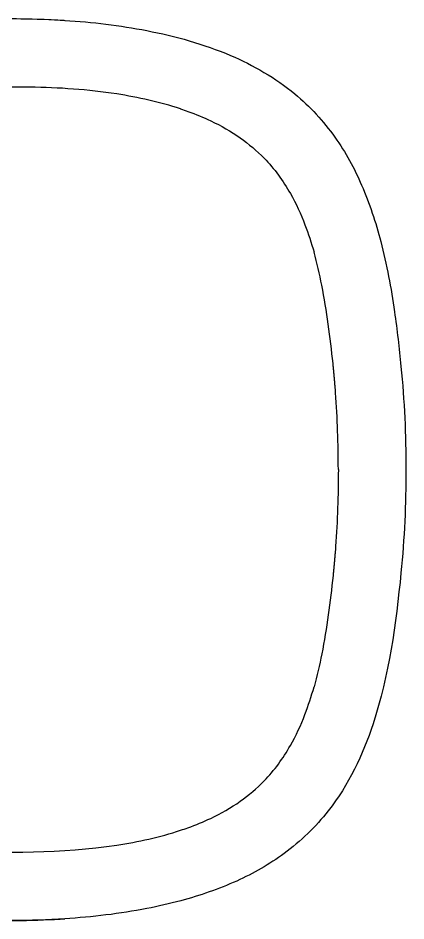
# Model space of a CAD drawing. Header units: centimetres. Extents: x 0 to 1084401, y -139216 to 99734.
# Drawn here: x 904006.85 to 904021.7, y 11874.78 to 11909.34 of the extents above; entities that cross this region are included whole.
import ezdxf

# ---------------------------------------------------------------- set-up
doc = ezdxf.new("R2010")
doc.units = ezdxf.units.CM
doc.header["$LTSCALE"] = 4
doc.layers.add('08', color=8, linetype='Continuous')

# ---------------------------------------------------------------- blocks, each defined once
blk = doc.blocks.new('L.51_P')
at = {"layer": '08'}
for p, q in [((-268.6882321625912, -259.9838384809518), (-268.6882251923053, -259.983949606438)), ((268.6882321539078, -259.9838384809618), (268.6882251836178, -259.983949606516)), ((-215.7510056834362, -329.194067483294), (-215.7507029531762, -329.1949908452884)), ((215.7510056747524, -329.1940674832958), (215.7507029444932, -329.194990845288))]:
    blk.add_line(p, q, dxfattribs=at)
for points, degree, knots in [([(-268.6882534435249, -259.9836932742505), (-269.9800194100681, -239.3873420364894), (-269.967358912897, -218.6904630650297), (-269.182408360477, -173.2121616100596), (-268.3192160763269, -148.4071560380121), (-266.6512123465886, -104.3676532711631), (-265.8223442702051, -85.07052640692746), (-264.2055399886822, -59.81517801719042), (-263.7829688185948, -53.84680572443813), (-263.1894076853205, -46.34556190035255), (-263.0605477053541, -44.76778349658662), (-262.8080333039766, -41.80142699638122), (-262.681227240666, -40.36955536823007), (-262.507004921953, -38.45552769998676), (-262.4497647256076, -37.83639162099917), (-262.3743303280107, -37.0240950577022), (-262.3491779994106, -36.75424557942506), (-262.3142735040501, -36.37899022718943), (-262.3039731453473, -36.26776625708112), (-262.2959448568545, -36.18074329851879), (-262.2947316763311, -36.16748087047699), (-262.2947316765062, -36.16748087238875)], 3, [0, 0, 0, 0, 6.207573648273613, 6.207573648273613, 13.65713137755269, 13.65713137755269, 19.45892717977955, 19.45892717977955, 21.24929016002818, 21.24929016002818, 21.72619005619808, 21.72619005619808, 22.1641806251702, 22.1641806251702, 22.39305280847328, 22.39305280847328, 22.5500166623293, 22.5500166623293, 22.70655463277521, 22.70655463277521, 22.80028685006527, 22.80028685006527, 22.80028685006527, 22.80028685006527]), ([(-262.308146251683, -36.31615622722211), (-262.3242317941135, -36.49589700095316), (-262.3402543817147, -36.67564480789815), (-262.3562138685788, -36.8553992778584), (-262.6098853698472, -39.71254541555936), (-262.8474206426222, -42.57153676504549), (-263.0717617928981, -45.42614094340706), (-263.1947814488467, -46.99149096260817), (-263.3053808757495, -48.44099125444427), (-263.4219351565416, -50.00353300825054), (-263.6493853220127, -53.05275932619611), (-263.8654792445018, -56.09894323614208), (-264.0713712664165, -59.14274777990681), (-264.7908201853361, -69.77872030593608), (-265.38591348708, -80.38598307911752), (-265.9068553507859, -90.99245679083333), (-266.4277972144901, -101.5989305025141), (-266.8757961627525, -112.2053570629032), (-267.2883282219373, -122.8305421431824), (-267.3891038661704, -125.4261219235298), (-267.4876548449301, -128.0227481080287), (-267.5842895756909, -130.6205616625098), (-267.6809243064431, -133.2183752167559), (-267.7756438373503, -135.8173142864671), (-267.8686789081262, -138.4190219298621), (-268.3517341380129, -151.927567398764), (-268.8022473336459, -165.5833124328183), (-269.1652478809447, -179.2831759091166), (-269.2751623080744, -183.4314138579714), (-269.37601841571, -187.5805918047706), (-269.4638728213044, -191.7321262718954), (-269.5470846076769, -195.6642751135978), (-269.6186477419647, -199.599402766861), (-269.6740866505043, -203.5366780597856), (-269.9261242922921, -221.4364096028851), (-269.8699626631833, -239.3466048600344), (-268.8555001226846, -257.1857094885722), (-268.8024592131474, -258.1184224247891), (-268.7467325491543, -259.051180006094), (-268.6882321625912, -259.9838384809518)], 3, [171.986580941438, 171.986580941438, 171.986580941438, 171.986580941438, 172.7474918044315, 172.7474918044315, 172.7474918044315, 184.841953398744, 184.841953398744, 184.841953398744, 191.474069274, 191.474069274, 191.474069274, 204.4163296783891, 204.4163296783891, 204.4163296783891, 249.6404970342696, 249.6404970342696, 249.6404970342696, 294.86466439, 294.86466439, 294.86466439, 305.912277536, 305.912277536, 305.912277536, 316.959890681, 316.959890681, 316.959890681, 374.3211337364742, 374.3211337364742, 374.3211337364742, 391.689780194, 391.689780194, 391.689780194, 408.14058979, 408.14058979, 408.14058979, 482.929638949, 482.929638949, 482.929638949, 486.8399648925105, 486.8399648925105, 486.8399648925105, 486.8399648925105]), ([(262.2947316678228, -36.16748087238193), (262.2947316676264, -36.16748087024098), (262.2959737738934, -36.18105961331094), (262.3026473998989, -36.2533925481041), (262.3087889867675, -36.31977874498898), (262.3268866505014, -36.51463853404539), (262.3383707679709, -36.63805843742057), (262.3760868997583, -37.04326446881009), (262.4077038980909, -37.38278269860348), (262.479697087213, -38.16080740069447), (262.5203985004928, -38.60298045481818), (262.6197218236175, -39.69346620798046), (262.6803742693733, -40.36804401878862), (262.8381442982677, -42.15449325046529), (262.936299180622, -43.2973634019088), (263.2257355672195, -46.76838200253451), (263.4119044516756, -49.1345307065767), (264.0900442609454, -58.07521272655572), (264.532516457647, -64.68624730449255), (265.8066158285765, -85.90801919442583), (266.4675714261157, -100.5228310203734), (268.0961910381234, -141.33404565464), (269.0170973821355, -167.5822403472023), (269.9671371221316, -215.9054828105986), (270.0669477507113, -238.0013271842629), (268.688253434841, -259.9836932742603)], 3, [0.2128706754007429, 0.2128706754007429, 0.2128706754007429, 0.2128706754007429, 0.3077153278877687, 0.3077153278877687, 0.4179939885269175, 0.4179939885269175, 0.5183656646460959, 0.5183656646460959, 0.6823181049412498, 0.6823181049412498, 0.8446844095529246, 0.8446844095529246, 1.063628811781816, 1.063628811781816, 1.413976570696171, 1.413976570696171, 2.124866044174794, 2.124866044174794, 4.109012782769432, 4.109012782769432, 8.503951418268986, 8.503951418268986, 16.39018885307485, 16.39018885307485, 23.01549616560465, 23.01549616560465, 23.01549616560465, 23.01549616560465]), ([(262.308146243, -36.3161562272212), (262.3242317854301, -36.49589700095248), (262.3402543730317, -36.6756448078977), (262.3562138598954, -36.8553992778584), (262.6098853611638, -39.71254541555936), (262.8474206339388, -42.57153676504549), (263.0717617842147, -45.42614094340706), (263.1947814401638, -46.99149096260817), (263.3053808670666, -48.44099125444427), (263.4219351478582, -50.00353300825054), (263.6493853133297, -53.05275932619611), (263.8654792358188, -56.09894323614208), (264.0713712577335, -59.14274777990681), (264.7908201766527, -69.77872030593608), (265.3859134783966, -80.38598307911752), (265.9068553421025, -90.99245679083333), (266.4277972058071, -101.5989305025141), (266.8757961540696, -112.2053570629032), (267.2883282132539, -122.8305421431824), (267.3891038574875, -125.4261219235298), (267.4876548362472, -128.0227481080287), (267.584289567008, -130.6205616625098), (267.6809242977597, -133.2183752167559), (267.7756438286674, -135.8173142864671), (267.8686788994428, -138.4190219298621), (268.35173412933, -151.927567398764), (268.802247324963, -165.5833124328183), (269.1652478722613, -179.2831759091166), (269.2751622993915, -183.4314138579714), (269.376018407027, -187.5805918047706), (269.463872812621, -191.7321262718954), (269.5470845989939, -195.6642751135978), (269.6186477332813, -199.599402766861), (269.6740866418213, -203.5366780597856), (269.9261242836092, -221.4364096028851), (269.8699626544999, -239.3466048600344), (268.8555001140016, -257.1857094885722), (268.802459204464, -258.1184224247925), (268.7467325404705, -259.0511800061006), (268.6882321539078, -259.9838384809618)], 3, [171.9865809414363, 171.9865809414363, 171.9865809414363, 171.9865809414363, 172.7474918044315, 172.7474918044315, 172.7474918044315, 184.841953398744, 184.841953398744, 184.841953398744, 191.474069274, 191.474069274, 191.474069274, 204.4163296783891, 204.4163296783891, 204.4163296783891, 249.6404970342696, 249.6404970342696, 249.6404970342696, 294.86466439, 294.86466439, 294.86466439, 305.912277536, 305.912277536, 305.912277536, 316.959890681, 316.959890681, 316.959890681, 374.3211337364742, 374.3211337364742, 374.3211337364742, 391.689780194, 391.689780194, 391.689780194, 408.14058979, 408.14058979, 408.14058979, 482.929638949, 482.929638949, 482.929638949, 486.8399648925242, 486.8399648925242, 486.8399648925242, 486.8399648925242]), ([(224.6619198553753, -290.9971385161368), (227.2619330535263, -273.8189747987162), (228.5365531267757, -256.4066817094626), (228.8867896682846, -223.0234050734584), (228.8525073014589, -207.009780745778), (228.6318044787413, -191.0000010603162)], 3, [1.698376670644476e-06, 1.698376670644476e-06, 1.698376670644476e-06, 1.698376670644476e-06, 5.212145584766002, 5.212145584766002, 10.0155358435528, 10.0155358435528, 10.0155358435528, 10.0155358435528]), ([(-61.73089999073363, -461.0280287815606), (-92.21161248761155, -458.0288229292496), (-122.9883141531664, -453.8947376602857), (-170.5973575602357, -438.2466608918178), (-188.7197226785329, -429.5893062275738), (-213.722242391309, -410.0173038317469), (-222.4018627694668, -401.030497565218), (-236.129966559718, -382.3322470925625), (-241.5811027947407, -372.719930700003), (-250.9671971951079, -351.9898609335969), (-254.8083582608992, -340.7233250615534), (-259.6847800838759, -322.5974087192558), (-261.2296275287254, -315.816833076834), (-262.5634891096993, -309.0002183040815)], 3, [0, 0, 0, 0, 9.188373975060456, 9.188373975060456, 15.03441049266593, 15.03441049266593, 18.71397286853184, 18.71397286853184, 21.99341088045634, 21.99341088045634, 25.54076643910007, 25.54076643910007, 27.62453421189946, 27.62453421189946, 27.62453421189946, 27.62453421189946]), ([(262.5634891010163, -309.0002183040815), (259.2240603646314, -326.0661564656543), (254.5587237338777, -343.0222737489071), (241.8693912797448, -372.7695293004558), (234.2366305817391, -385.9884583463972), (217.1837457013153, -406.5819799718272), (208.3746029841245, -414.7149339305975), (189.8365008054534, -427.852877315984), (180.133195427522, -433.1438515464879), (159.2144285187005, -442.2410396988189), (147.8542504498146, -445.946834853374), (122.5736492749957, -452.5221417130674), (108.519033376308, -455.1094076397717), (83.55952343009221, -458.7135883895817), (72.65104229595818, -459.9535212634275), (61.73089998204159, -461.0280287815615)], 3, [0, 0, 0, 0, 5.216878632458491, 5.216878632458491, 9.702198379145214, 9.702198379145214, 13.23812924638309, 13.23812924638309, 16.51864987465303, 16.51864987465303, 20.08150763091533, 20.08150763091533, 24.35516128250308, 24.35516128250308, 27.64702499636557, 27.64702499636557, 27.64702499636557, 27.64702499636557]), ([(-215.7507029531762, -329.1949908452884), (-215.2629745600307, -330.6826051307808), (-214.7573922202082, -332.1607812649938), (-214.232626373665, -333.6288867347928), (-212.5653832427206, -338.2932313680105), (-210.7047654723619, -342.8494552893974), (-208.6116051054096, -347.2620164160903), (-205.6823490024844, -353.4371388835173), (-202.2886359817358, -359.3313983069368), (-198.4032644683566, -364.8534359738314), (-194.7709281354792, -370.0158504250405), (-190.7033503994803, -374.8379376055029), (-186.180896627423, -379.2246384646128), (-179.9369534276184, -385.2811538828678), (-172.8243037463462, -390.491539191167), (-165.0747256041113, -394.8855018899576), (-159.1740826179807, -398.2311298330628), (-152.913397926191, -401.1189485598109), (-146.4143247152774, -403.6185323000277), (-141.0952083202928, -405.6642973532505), (-135.6096576130012, -407.4529117463137), (-130.001776999472, -409.008473341471)], 3, [544.2918768724411, 544.2918768724411, 544.2918768724411, 544.2918768724411, 550.872533501, 550.872533501, 550.872533501, 571.7800575582942, 571.7800575582942, 571.7800575582942, 601.0389205717643, 601.0389205717643, 601.0389205717643, 628.3922974152833, 628.3922974152833, 628.3922974152833, 666.157842392, 666.157842392, 666.157842392, 694.9130848057517, 694.9130848057517, 694.9130848057517, 718.447591404, 718.447591404, 718.447591404, 718.447591404]), ([(215.7507029444932, -329.194990845288), (215.2629745513477, -330.6826051307808), (214.7573922115253, -332.1607812649938), (214.2326263649816, -333.6288867347928), (212.5653832340381, -338.2932313680105), (210.704765463679, -342.8494552893974), (208.6116050967266, -347.2620164160903), (205.6823489938015, -353.4371388835173), (202.2886359730528, -359.3313983069368), (198.4032644596737, -364.8534359738314), (194.7709281267958, -370.0158504250405), (190.7033503907969, -374.8379376055029), (186.1808966187396, -379.2246384646128), (179.9369534189354, -385.2811538828678), (172.8243037376633, -390.491539191167), (165.0747255954284, -394.8855018899576), (159.1740826092973, -398.2311298330628), (152.9133979175076, -401.1189485598109), (146.4143247065945, -403.6185323000277), (141.0952083116099, -405.6642973532505), (135.6096576043183, -407.4529117463137), (130.0017769907886, -409.008473341471)], 3, [544.2918768724408, 544.2918768724408, 544.2918768724408, 544.2918768724408, 550.872533501, 550.872533501, 550.872533501, 571.7800575582942, 571.7800575582942, 571.7800575582942, 601.0389205717643, 601.0389205717643, 601.0389205717643, 628.3922974152833, 628.3922974152833, 628.3922974152833, 666.157842392, 666.157842392, 666.157842392, 694.9130848057517, 694.9130848057517, 694.9130848057517, 718.447591404, 718.447591404, 718.447591404, 718.447591404]), ([(-63.42389746061781, -420.3938695202796), (-71.2880457897677, -419.58807283699), (-79.13273880509587, -418.6710832316542), (-86.94424169072681, -417.5726263243771), (-94.7714547029127, -416.4719602523232), (-102.5631039833911, -415.1912255624293), (-110.2860323433015, -413.6466887152865), (-116.9185433178545, -412.3202284515278), (-123.5004233894369, -410.7993246009091), (-130.001776999472, -409.008473341471)], 3, [54.85251300554512, 54.85251300554512, 54.85251300554512, 54.85251300554512, 88.47652254170814, 88.47652254170814, 88.47652254170814, 122.1681551016138, 122.1681551016138, 122.1681551016138, 151.102791329, 151.102791329, 151.102791329, 151.102791329]), ([(63.42389745193486, -420.3938695202796), (71.28804578108475, -419.58807283699), (79.13273879641292, -418.6710832316542), (86.94424168204387, -417.5726263243771), (94.77145469422976, -416.4719602523232), (102.5631039747077, -415.1912255624293), (110.2860323346185, -413.6466887152865), (116.9185433091716, -412.3202284515278), (123.500423380754, -410.7993246009091), (130.0017769907886, -409.008473341471)], 3, [54.8525130055451, 54.8525130055451, 54.8525130055451, 54.8525130055451, 88.47652254170814, 88.47652254170814, 88.47652254170814, 122.1681551016138, 122.1681551016138, 122.1681551016138, 151.102791329, 151.102791329, 151.102791329, 151.102791329]), ([(-49.90333280098139, -421.6180459503194), (-52.5554089125435, -421.4083610787172), (-55.20613007946213, -421.1841042503765), (-57.85665282256377, -420.9449929403072), (-60.55976000238616, -420.6856944365097), (-63.26104098184169, -420.410507329), (-63.31508966874162, -420.4049946350001), (-63.36935494944146, -420.3994531789999), (-63.42389746061781, -420.3938695202796)], 5, [11.18411734620518, 11.18411734620518, 11.18411734620518, 11.18411734620518, 11.18411734620518, 11.18411734620518, 30.0723913155, 30.0723913155, 30.0723913155, 30.4571168025, 30.4571168025, 30.4571168025, 30.4571168025, 30.4571168025, 30.4571168025]), ([(49.90333279229799, -421.6180459503194), (52.55540890386055, -421.4083610787172), (55.20613007077964, -421.1841042503765), (57.85665281388037, -420.9449929403072), (60.55975999370276, -420.6856944365097), (63.26104097315874, -420.410507329), (63.31508966005822, -420.4049946350001), (63.36935494075851, -420.3994531789999), (63.42389745193486, -420.3938695202796)], 5, [11.18411734620516, 11.18411734620516, 11.18411734620516, 11.18411734620516, 11.18411734620516, 11.18411734620516, 30.0723913155, 30.0723913155, 30.0723913155, 30.4571168025, 30.4571168025, 30.4571168025, 30.4571168025, 30.4571168025, 30.4571168025]), ([(-0.000398899092033389, -423.5631774042668), (-15.31832956399012, -423.5633338452858), (-30.6464237962773, -423.0271203292968), (-45.94184198927815, -421.918223785666), (-47.26275640393669, -421.8224593279465), (-48.58328448152952, -421.7224118611568), (-49.90333280235791, -421.6180459670225)], 3, [0, 0, 0, 0, 65.31768084468399, 65.31768084468399, 65.31768084468399, 70.95852472820079, 70.95852472820079, 70.95852472820079, 70.95852472820079]), ([(-0.000398899092033389, -423.5631774039257), (15.31832955530717, -423.5633338452858), (30.64642378759436, -423.0271203292968), (45.9418419805952, -421.918223785666), (47.26275639525375, -421.8224593279465), (48.58328447284612, -421.7224118611568), (49.90333279367451, -421.6180459670225)], 3, [0, 0, 0, 0, 65.31768084468399, 65.31768084468399, 65.31768084468399, 70.95852472820077, 70.95852472820077, 70.95852472820077, 70.95852472820077])]:
    blk.add_open_spline(points, degree=degree, knots=knots, dxfattribs=at)
for points in [[(-228.6318044874247, -191.0000010603162), (-229.0916262862479, -224.3554679414715), (-229.6540821649905, -258.0141592872246), (-224.6619198640583, -290.9971385161368)], [(-262.5636373886491, -309.0002473189622), (-265.7252074305566, -292.8407548240282), (-267.657547048515, -276.4173792468389), (-268.6882456069143, -259.9838043677917)], [(268.6882455982263, -259.9838043678697), (267.6575470398261, -276.417379246891), (265.7252074218686, -292.8407548240536), (262.5636373799662, -309.0002473189622)], [(-224.6618683321672, -290.9971448356935), (-222.6595716521924, -303.9169374300468), (-219.823271898209, -316.7699556383741), (-215.750952241337, -329.1935801209788)], [(215.7509522326536, -329.1935801209806), (219.8232718895251, -316.7699556383754), (222.6595716435095, -303.9169374300477), (224.6618683234842, -290.9971448356932)], [(7.220432962640189e-08, -463.9972331579042), (-20.60075526445962, -463.9973353255439), (-41.22749990277225, -463.0284650459973), (-61.7308991308073, -461.028029956489)], [(61.7308991221239, -461.0280299564888), (41.22749994474816, -463.0284650410547), (20.6007553577515, -463.9973353207429), (7.198696039267816e-08, -463.9972331579049)]]:
    blk.add_open_spline(points, degree=3, dxfattribs=at)

msp = doc.modelspace()

# ---------------------------------------------------------------- block references
at = {"xscale": 0.06400000000000002, "yscale": 0.06400000000000002, "zscale": 0.06400000000000002, "rotation": 90.00000000000001}
msp.add_blockref('L.51_P', (903992.0019350427, 11892.05647321635), dxfattribs=at)

doc.saveas('drawing.dxf')
